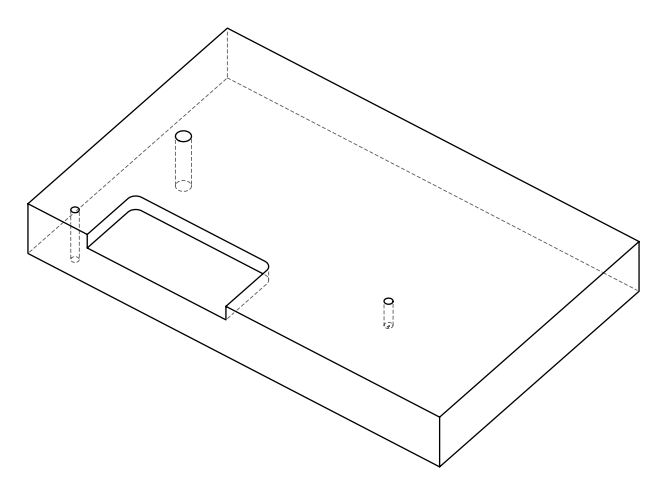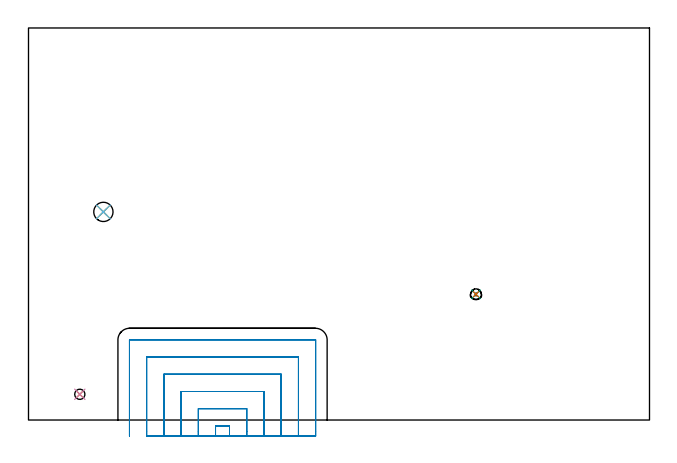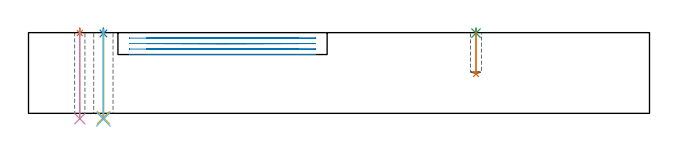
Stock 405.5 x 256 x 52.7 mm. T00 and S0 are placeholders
(PLAN: 8 operations, 5 tool changes, 12.9 min)
(1 SPOT_DRILL | STEP1HOLE | NXT0321_9005460120000 | 0.03 min | 0 mm3)
(2 SPOT_DRILL_1 | STEP1HOLE_1 | NXT0321_9005460120000 | 0.03 min | 1 mm3)
(3 SPOT_DRILL_2 | STEP1POCKET | NXT0321_9005460120000 | 0.03 min | 10 mm3)
(4 DRILL_THROUGH_HOLE_INTO_CENTER | STEP1HOLE | UGT0301_188 | 0.23 min | 1828 mm3)
(5 DRILL_THROUGH_HOLE_INTO_CENTER_1 | STEP1HOLE_1 | NXT0301_042 | 0.23 min | 2067 mm3)
(6 DRILL_TO_ENLARGE_THROUGH_HOLE | STEP1HOLE_1 | NXT0301_097 | 0.24 min | 4483 mm3)
(7 DRILL_BLIND_HOLE_INTO_CENTER | STEP1POCKET | NXT0301_042 | 0.12 min | 1024 mm3)
(8 MILL_SLOT | SLOT_PARTIAL_RECTANGULAR | UGT0201_133 | Follow Part, ap 3.75, ae 75% | 12.01 min | 116665 mm3)
(TOOL NXT0321_9005460120000 | NC Spot Drill, 142deg, 12mm, Carbide, Uncoated | D12 PA142 FL30 Z2)
(TOOL UGT0301_188 | Twist Drill 6.7 mm | D6.7 PA118 FL61 Z2)
(TOOL NXT0301_042 | Carbide Drill 7.1mm [860.1-0710-057A1-MM 2214] | D7.1 PA140 FL85 Z2)
(TOOL NXT0301_097 | Carbide Drill 12.6mm [860.1-1260-063A1-MM 2214] | D12.6 PA140 FL77 Z2)
(TOOL UGT0201_133 | Carbide End Mill 15.0 | D15 FL30 Z4)
(OP 1 SPOT_DRILL)
G17 G21 G94 G90
T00 M6
G54
G17 G0 G90 X33.5 Y16.8 S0 M3
G43 Z62.7 H0
G94 G81 G98 Z52.412 F250. R55.7
G80
M5
M2
(OP 2 SPOT_DRILL_1)
G17 G21 G94 G90
T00 M6
G54
G17 G0 G90 X48.9 Y135.9 S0 M3
G43 Z62.7 H0
G94 G81 G98 Z52.158 F250. R55.7
G80
M5
M2
(OP 3 SPOT_DRILL_2)
G17 G21 G94 G90
T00 M6
G54
G17 G0 G90 X292.2 Y82.1 S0 M3
G43 Z62.7 H0
G94 G81 G98 Z52.39 F250. R55.7
G80
M5
M2
(OP 4 DRILL_THROUGH_HOLE_INTO_CENTER)
G17 G21 G94 G90
T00 M6
G54
G17 G0 G90 X33.5 Y16.8 S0 M3
G43 Z62.7 H0
G94 G73 G98 Z-3.513 F250. Q6.246 R54.7
G80
M5
M2
(OP 5 DRILL_THROUGH_HOLE_INTO_CENTER_1)
G17 G21 G94 G90
T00 M6
G54
G17 G0 G90 X48.9 Y135.9 S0 M3
G43 Z62.7 H1
G94 G73 G98 Z-2.792 F250. Q6.937 R54.7
G80
M5
M2
(OP 6 DRILL_TO_ENLARGE_THROUGH_HOLE)
G17 G21 G94 G90
T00 M6
G54
G17 G0 G90 X48.9 Y135.9 S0 M3
G43 Z62.7 H1
G94 G73 G98 Z-3.793 F250. Q11.299 R54.7
G80
M5
M2
(OP 7 DRILL_BLIND_HOLE_INTO_CENTER)
G17 G21 G94 G90
T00 M6
G54
G17 G0 G90 X292.2 Y82.1 S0 M3
G43 Z62.7 H1
G94 G81 G98 Z25.7 F250. R54.7
G80
M5
M2
(OP 8 MILL_SLOT)
G17 G21 G94 G90
T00 M6
G54
G17 G0 G90 X131.25 Y-10.5 S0 M3
G43 Z62.7 H0
Z49.125
G94 G1 Y-7.5 F250.
Y-3.85 F500.
X122.15
Y-7.5
Y-10.5 F250.
X142.5
Y-7.5
Y7.4 F500.
X110.9
Y-7.5
Y-10.5 F250.
X153.75
Y-7.5
Y18.65 F500.
X99.65
Y-7.5
Y-10.5 F250.
X165.
Y-7.5
Y29.9 F500.
X88.4
Y-7.5
Y-10.5 F250.
X176.25
Y-7.5
Y41.15 F500.
X77.15
Y-7.5
Y-10.5 F250.
X187.5
Y-7.5
Y52.3 F500.
X187.495 Y52.355
X187.455 Y52.395
X187.4 Y52.4
X66.
X65.945 Y52.395
X65.905 Y52.355
X65.9 Y52.3
Y-7.5
Y-10.5 F250.
G0 X131.25 Z45.55
G1 Y-7.5
Y-3.85 F500.
X122.15
Y-7.5
Y-10.5 F250.
X142.5
Y-7.5
Y7.4 F500.
X110.9
Y-7.5
Y-10.5 F250.
X153.75
Y-7.5
Y18.65 F500.
X99.65
Y-7.5
Y-10.5 F250.
X165.
Y-7.5
Y29.9 F500.
X88.4
Y-7.5
Y-10.5 F250.
X176.25
Y-7.5
Y41.15 F500.
X77.15
Y-7.5
Y-10.5 F250.
X187.5
Y-7.5
Y52.3 F500.
X187.495 Y52.355
X187.455 Y52.395
X187.4 Y52.4
X66.
X65.945 Y52.395
X65.905 Y52.355
X65.9 Y52.3
Y-7.5
Y-10.5 F250.
G0 X131.25 Z41.975
G1 Y-7.5
Y-3.85 F500.
X122.15
Y-7.5
Y-10.5 F250.
X142.5
Y-7.5
Y7.4 F500.
X110.9
Y-7.5
Y-10.5 F250.
X153.75
Y-7.5
Y18.65 F500.
X99.65
Y-7.5
Y-10.5 F250.
X165.
Y-7.5
Y29.9 F500.
X88.4
Y-7.5
Y-10.5 F250.
X176.25
Y-7.5
Y41.15 F500.
X77.15
Y-7.5
Y-10.5 F250.
X187.5
Y-7.5
Y52.3 F500.
X187.495 Y52.355
X187.455 Y52.395
X187.4 Y52.4
X66.
X65.945 Y52.395
X65.905 Y52.355
X65.9 Y52.3
Y-7.5
Y-10.5 F250.
G0 X131.25 Z38.4
G1 Y-7.5
Y-3.85 F500.
X122.15
Y-7.5
Y-10.5 F250.
X142.5
Y-7.5
Y7.4 F500.
X110.9
Y-7.5
Y-10.5 F250.
X153.75
Y-7.5
Y18.65 F500.
X99.65
Y-7.5
Y-10.5 F250.
X165.
Y-7.5
Y29.9 F500.
X88.4
Y-7.5
Y-10.5 F250.
X176.25
Y-7.5
Y41.15 F500.
X77.15
Y-7.5
Y-10.5 F250.
X187.5
Y-7.5
Y52.3 F500.
X187.495 Y52.355
X187.455 Y52.395
X187.4 Y52.4
X66.
X65.945 Y52.395
X65.905 Y52.355
X65.9 Y52.3
Y-7.5
Y-10.5 F250.
G0 Z62.7
M5
M2
